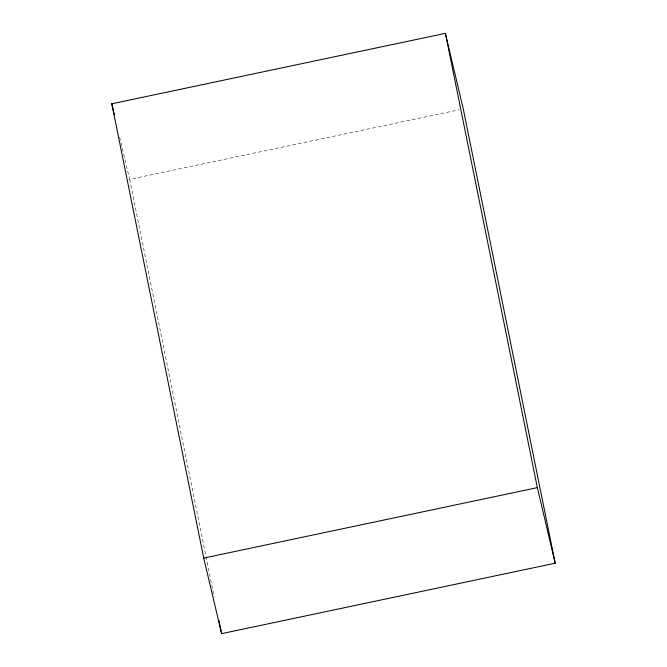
<?xml version="1.0" encoding="UTF-8"?>
<svg xmlns="http://www.w3.org/2000/svg" width="667" height="667" viewBox="0 0 667 667"><rect width="100%" height="100%" fill="white"/><g stroke="black" fill="none" stroke-linecap="round" stroke-linejoin="round"><path stroke-width="0.5" stroke-dasharray="3.33 2.5" d="M119.651 137.043L129.656 179.365L459.196 109.78M129.656 179.365L214.165 596.898"/><path stroke-width="1" d="M111.798 103.794L445.398 33.35L463.265 108.921L555.202 563.206L221.602 633.65L203.735 558.079L111.798 103.794L114.416 114.874M203.735 558.079L537.344 487.635L555.202 563.206M445.398 33.35L537.344 487.635M218.918 620.377L221.602 633.65"/></g></svg>
